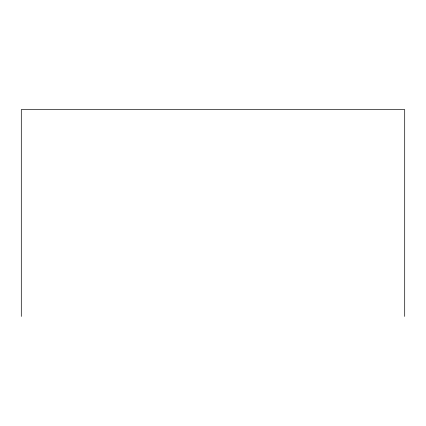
<?xml version="1.0" encoding="UTF-8"?>
<svg xmlns="http://www.w3.org/2000/svg" width="426" height="426" viewBox="0 0 426 426"><rect width="100%" height="100%" fill="white"/><g stroke="black" fill="none" stroke-linecap="round" stroke-linejoin="round"><path stroke-width="0.64" d="M404.7 316.422L404.7 109.578L21.3 109.578L21.3 316.422"/></g></svg>
